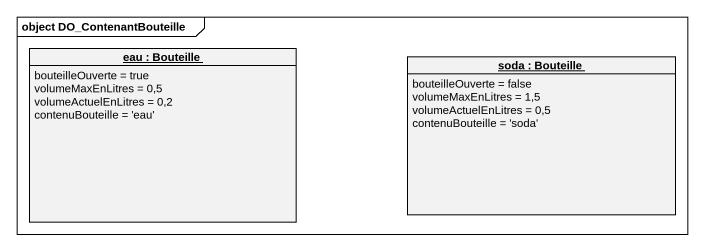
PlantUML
@startuml
mainframe object DO_ContenantBouteille
hide circle
hide empty members
object "eau : Bouteille" as eau {
  bouteilleOuverte = true
  volumeMaxEnLitres = 0,5
  volumeActuelEnLitres = 0,2
  contenuBouteille = 'eau'
}
object "soda : Bouteille" as soda {
  bouteilleOuverte = false
  volumeMaxEnLitres = 1,5
  volumeActuelEnLitres = 0,5
  contenuBouteille = 'soda'
}
@enduml
